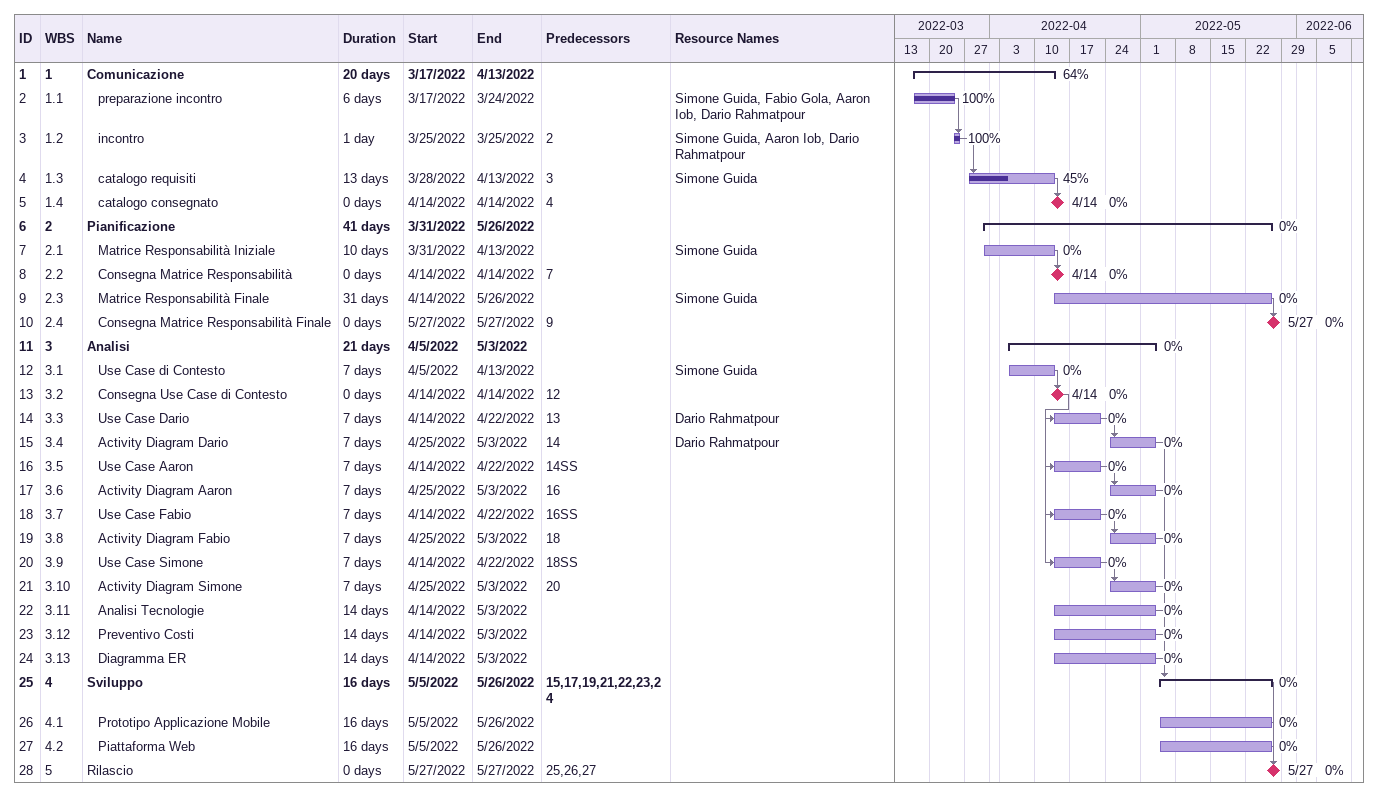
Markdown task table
| ID | WBS | Task | Duration | Start | Finish | Predecessors | Resources | % complete |
|---|---|---|---|---|---|---|---|---|
| 1 | 1 | **Comunicazione** | 20d | 2022-03-17 | 2022-04-13 |  |  | 64 |
| 2 | 1.1 | preparazione incontro | 6d | 2022-03-17 | 2022-03-24 |  | Simone Guida, Fabio Gola, Aaron Iob, Dario Rahmatpour | 100 |
| 3 | 1.2 | incontro | 1d | 2022-03-25 | 2022-03-25 | 2 | Simone Guida, Aaron Iob, Dario Rahmatpour | 100 |
| 4 | 1.3 | catalogo requisiti | 13d | 2022-03-28 | 2022-04-13 | 3 | Simone Guida | 45 |
| 5 | 1.4 | catalogo consegnato | 0d | 2022-04-14 | 2022-04-14 | 4 |  | 0 |
| 6 | 2 | **Pianificazione** | 41d | 2022-03-31 | 2022-05-26 |  |  | 0 |
| 7 | 2.1 | Matrice Responsabilità Iniziale | 10d | 2022-03-31 | 2022-04-13 |  | Simone Guida | 0 |
| 8 | 2.2 | Consegna Matrice Responsabilità | 0d | 2022-04-14 | 2022-04-14 | 7 |  | 0 |
| 9 | 2.3 | Matrice Responsabilità Finale | 31d | 2022-04-14 | 2022-05-26 |  | Simone Guida | 0 |
| 10 | 2.4 | Consegna Matrice Responsabilità Finale | 0d | 2022-05-27 | 2022-05-27 | 9 |  | 0 |
| 11 | 3 | **Analisi** | 21d | 2022-04-05 | 2022-05-03 |  |  | 0 |
| 12 | 3.1 | Use Case di Contesto | 7d | 2022-04-05 | 2022-04-13 |  | Simone Guida | 0 |
| 13 | 3.2 | Consegna Use Case di Contesto | 0d | 2022-04-14 | 2022-04-14 | 12 |  | 0 |
| 14 | 3.3 | Use Case Dario | 7d | 2022-04-14 | 2022-04-22 | 13 | Dario Rahmatpour | 0 |
| 15 | 3.4 | Activity Diagram Dario | 7d | 2022-04-25 | 2022-05-03 | 14 | Dario Rahmatpour | 0 |
| 16 | 3.5 | Use Case Aaron | 7d | 2022-04-14 | 2022-04-22 | 14SS |  | 0 |
| 17 | 3.6 | Activity Diagram Aaron | 7d | 2022-04-25 | 2022-05-03 | 16 |  | 0 |
| 18 | 3.7 | Use Case Fabio | 7d | 2022-04-14 | 2022-04-22 | 16SS |  | 0 |
| 19 | 3.8 | Activity Diagram Fabio | 7d | 2022-04-25 | 2022-05-03 | 18 |  | 0 |
| 20 | 3.9 | Use Case Simone | 7d | 2022-04-14 | 2022-04-22 | 18SS |  | 0 |
| 21 | 3.10 | Activity Diagram Simone | 7d | 2022-04-25 | 2022-05-03 | 20 |  | 0 |
| 22 | 3.11 | Analisi Tecnologie | 14d | 2022-04-14 | 2022-05-03 |  |  | 0 |
| 23 | 3.12 | Preventivo Costi | 14d | 2022-04-14 | 2022-05-03 |  |  | 0 |
| 24 | 3.13 | Diagramma ER | 14d | 2022-04-14 | 2022-05-03 |  |  | 0 |
| 25 | 4 | **Sviluppo** | 16d | 2022-05-05 | 2022-05-26 | 15, 17, 19, 21, 22, 23, 24 |  | 0 |
| 26 | 4.1 | Prototipo Applicazione Mobile | 16d | 2022-05-05 | 2022-05-26 |  |  | 0 |
| 27 | 4.2 | Piattaforma Web | 16d | 2022-05-05 | 2022-05-26 |  |  | 0 |
| 28 | 5 | Rilascio | 0d | 2022-05-27 | 2022-05-27 | 25, 26, 27 |  | 0 |
